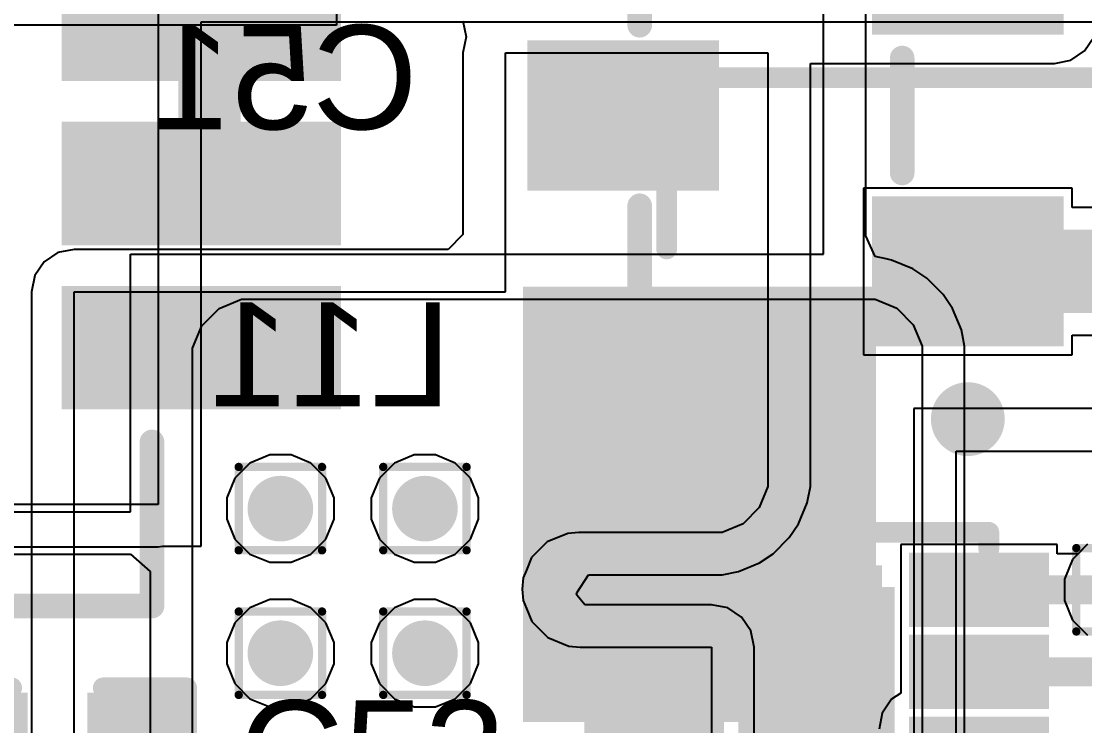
# Model space of a CAD drawing. Header units: inches. Extents: x -12 to 5355, y -7 to 5366.
# Drawn here: x 3.91 to 10.39, y 11.86 to 16.15 of the extents above; entities that cross this region are included whole.
import ezdxf

# ---------------------------------------------------------------- set-up
doc = ezdxf.new("R2010")
doc.units = ezdxf.units.IN
for name, color, linetype in [('BOTTOM LAYER', 5, 'Continuous'), ('Bottom Overlay', 54, 'Continuous'), ('Bottom Paste', 16, 'Continuous'), ('Bottom Solder', 6, 'Continuous'), ('Drill Drawing', 1, 'Continuous'), ('GROUND1', 16, 'Continuous'), ('GROUND2', 156, 'Continuous'), ('POWER', 76, 'Continuous'), ('SIGNAL', 90, 'Continuous'), ('TOP LAYER', 1, 'Continuous'), ('Top Overlay', 2, 'Continuous'), ('Top Paste', 8, 'Continuous'), ('Top Solder', 216, 'Continuous'), ('Via Holes', 16, 'Continuous')]:
    doc.layers.add(name, color=color, linetype=linetype)
doc.styles.add('Arial', font='', dxfattribs={"height": 0.2})
doc.styles.get('Arial').set_extended_font_data('Arial')

# ---------------------------------------------------------------- blocks, each defined once
blk = doc.blocks.new('8_TDFN_EP__2_2__14')
at = {"layer": 'TOP LAYER'}
for points in [[(-1.34, 0.6), (-1.34, 0.9), (-0.64, 0.9), (-0.64, 0.6)], [(0.64, 0.6), (0.64, 0.9), (1.34, 0.9), (1.34, 0.6)], [(-0.4, -0.69), (-0.4, 0.69), (0.4, 0.69), (0.4, -0.69)], [(-1.34, 0.1), (-1.34, 0.4), (-0.64, 0.4), (-0.64, 0.1)], [(0.64, 0.1), (0.64, 0.4), (1.34, 0.4), (1.34, 0.1)], [(-1.34, -0.4), (-1.34, -0.1), (-0.64, -0.1), (-0.64, -0.4)], [(0.64, -0.4), (0.64, -0.1), (1.34, -0.1), (1.34, -0.4)], [(-1.34, -0.9), (-1.34, -0.6), (-0.64, -0.6), (-0.64, -0.9)], [(0.64, -0.9), (0.64, -0.6), (1.34, -0.6), (1.34, -0.9)]]:
    blk.add_hatch(color=1, dxfattribs=at).paths.add_polyline_path(points)
at = {"layer": 'Top Paste'}
for points in [[(-1.34, 0.6), (-1.34, 0.9), (-0.64, 0.9), (-0.64, 0.6)], [(0.64, 0.6), (0.64, 0.9), (1.34, 0.9), (1.34, 0.6)], [(-0.4, -0.69), (-0.4, 0.69), (0.4, 0.69), (0.4, -0.69)], [(-1.34, 0.1), (-1.34, 0.4), (-0.64, 0.4), (-0.64, 0.1)], [(0.64, 0.1), (0.64, 0.4), (1.34, 0.4), (1.34, 0.1)], [(-1.34, -0.4), (-1.34, -0.1), (-0.64, -0.1), (-0.64, -0.4)], [(0.64, -0.4), (0.64, -0.1), (1.34, -0.1), (1.34, -0.4)], [(-1.34, -0.9), (-1.34, -0.6), (-0.64, -0.6), (-0.64, -0.9)], [(0.64, -0.9), (0.64, -0.6), (1.34, -0.6), (1.34, -0.9)]]:
    blk.add_hatch(color=8, dxfattribs=at).paths.add_polyline_path(points)
at = {"layer": 'Top Solder'}
for points in [[(-1.4162, 0.5238), (-1.4162, 0.9762), (-0.5638, 0.9762), (-0.5638, 0.5238)], [(0.5638, 0.5238), (0.5638, 0.9762), (1.4162, 0.9762), (1.4162, 0.5238)], [(-0.4762, -0.7662), (-0.4762, 0.7662), (0.4762, 0.7662), (0.4762, -0.7662)], [(-1.4162, 0.0238), (-1.4162, 0.4762), (-0.5638, 0.4762), (-0.5638, 0.0238)], [(0.5638, 0.0238), (0.5638, 0.4762), (1.4162, 0.4762), (1.4162, 0.0238)], [(-1.4162, -0.4762), (-1.4162, -0.0238), (-0.5638, -0.0238), (-0.5638, -0.4762)], [(0.5638, -0.4762), (0.5638, -0.0238), (1.4162, -0.0238), (1.4162, -0.4762)], [(-1.4162, -0.9762), (-1.4162, -0.5238), (-0.5638, -0.5238), (-0.5638, -0.9762)], [(0.5638, -0.9762), (0.5638, -0.5238), (1.4162, -0.5238), (1.4162, -0.9762)]]:
    blk.add_hatch(color=216, dxfattribs=at).paths.add_polyline_path(points)
at = {"layer": 'Top Overlay'}
for points in [[(-1.05, 1.1, 0.127, 0.127, 0), (1.05, 1.1, 0.127, 0.127, 0)], [(-1.05, 1.1, 0.127, 0.127, 0), (-1.05, 1, 0.127, 0.127, 0)], [(1.05, 1, 0.127, 0.127, 0), (1.05, 1.1, 0.127, 0.127, 0)], [(-1.627, 0.623, 0.127, 0.127, 0), (-1.627, 0.877, 0.127, 0.127, 0)], [(-1.627, 0.877, 0.127, 0.127, 0), (-1.5, 0.75, 0.127, 0.127, 0)], [(-1.627, 0.623, 0.127, 0.127, 0), (-1.5, 0.75, 0.127, 0.127, 0)], [(-1.05, -1.1, 0.127, 0.127, 0), (-1.05, -1, 0.127, 0.127, 0)], [(1.05, -1.1, 0.127, 0.127, 0), (1.05, -1, 0.127, 0.127, 0)], [(-1.05, -1.1, 0.127, 0.127, 0), (1.05, -1.1, 0.127, 0.127, 0)]]:
    blk.add_lwpolyline(points, format="xyseb", dxfattribs=at)
for points in [[(-1.0818, 1.1, 0.0635, 0.0635, 1), (-1.0183, 1.1, 0.0635, 0.0635, 1)], [(-1.0818, 1.1, 0.0635, 0.0635, 1), (-1.0183, 1.1, 0.0635, 0.0635, 1)], [(1.0183, 1.1, 0.0635, 0.0635, 1), (1.0818, 1.1, 0.0635, 0.0635, 1)], [(1.0183, 1.1, 0.0635, 0.0635, 1), (1.0818, 1.1, 0.0635, 0.0635, 1)], [(-1.0817, 1, 0.0635, 0.0635, 1), (-1.0182, 1, 0.0635, 0.0635, 1)], [(1.0183, 1, 0.0635, 0.0635, 1), (1.0818, 1, 0.0635, 0.0635, 1)], [(-1.6587, 0.877, 0.0635, 0.0635, 1), (-1.5952, 0.877, 0.0635, 0.0635, 1)], [(-1.6587, 0.877, 0.0635, 0.0635, 1), (-1.5952, 0.877, 0.0635, 0.0635, 1)], [(-1.5317, 0.75, 0.0635, 0.0635, 1), (-1.4682, 0.75, 0.0635, 0.0635, 1)], [(-1.5317, 0.75, 0.0635, 0.0635, 1), (-1.4682, 0.75, 0.0635, 0.0635, 1)], [(-1.6587, 0.623, 0.0635, 0.0635, 1), (-1.5952, 0.623, 0.0635, 0.0635, 1)], [(-1.6587, 0.623, 0.0635, 0.0635, 1), (-1.5952, 0.623, 0.0635, 0.0635, 1)], [(-1.0818, -1, 0.0635, 0.0635, 1), (-1.0183, -1, 0.0635, 0.0635, 1)], [(1.0183, -1, 0.0635, 0.0635, 1), (1.0818, -1, 0.0635, 0.0635, 1)], [(-1.0818, -1.1, 0.0635, 0.0635, 1), (-1.0183, -1.1, 0.0635, 0.0635, 1)], [(-1.0818, -1.1, 0.0635, 0.0635, 1), (-1.0183, -1.1, 0.0635, 0.0635, 1)], [(1.0183, -1.1, 0.0635, 0.0635, 1), (1.0818, -1.1, 0.0635, 0.0635, 1)], [(1.0183, -1.1, 0.0635, 0.0635, 1), (1.0818, -1.1, 0.0635, 0.0635, 1)]]:
    blk.add_lwpolyline(points, format="xyseb", close=True, dxfattribs=at)
blk = doc.blocks.new('YSPI0520_2R2M__B_31')
at = {"layer": 'BOTTOM LAYER'}
blk.add_hatch(color=5, dxfattribs=at).paths.add_polyline_path([(1.5, 1.25), (3.5, 1.25), (3.5, -1.25), (1.5, -1.25)])
at = {"layer": 'Bottom Paste'}
blk.add_hatch(color=16, dxfattribs=at).paths.add_polyline_path([(1.5, 1.25), (3.5, 1.25), (3.5, -1.25), (1.5, -1.25)])
at = {"layer": 'Bottom Solder'}
blk.add_hatch(color=6, dxfattribs=at).paths.add_polyline_path([(1.4238, 1.3262), (3.5762, 1.3262), (3.5762, -1.3262), (1.4238, -1.3262)])
at = {"layer": 'Bottom Overlay'}
for points in [[(2.7, -1.557, 0.127, 0.127, 0), (2.7, -2.6, 0.127, 0.127, 0)], [(2.7, -2.6, 0.127, 0.127, 0), (-2.7, -2.6, 0.127, 0.127, 0)]]:
    blk.add_lwpolyline(points, format="xyseb", dxfattribs=at)
for points in [[(2.6682, -1.557, 0.0635, 0.0635, 1), (2.7317, -1.557, 0.0635, 0.0635, 1)], [(2.6682, -2.6, 0.0635, 0.0635, 1), (2.7317, -2.6, 0.0635, 0.0635, 1)], [(2.6682, -2.6, 0.0635, 0.0635, 1), (2.7317, -2.6, 0.0635, 0.0635, 1)]]:
    blk.add_lwpolyline(points, format="xyseb", close=True, dxfattribs=at)
blk = doc.blocks.new('SOT_23__53')
at = {"layer": 'TOP LAYER'}
for points in [[(0.569, 2.608), (1.331, 2.608), (1.331, 1.592), (0.569, 1.592)], [(-0.381, 0.508), (0.381, 0.508), (0.381, -0.508), (-0.381, -0.508)], [(1.519, 0.508), (2.281, 0.508), (2.281, -0.508), (1.519, -0.508)]]:
    blk.add_hatch(color=1, dxfattribs=at).paths.add_polyline_path(points)
at = {"layer": 'Top Paste'}
for points in [[(0.569, 2.608), (1.331, 2.608), (1.331, 1.592), (0.569, 1.592)], [(-0.381, 0.508), (0.381, 0.508), (0.381, -0.508), (-0.381, -0.508)], [(1.519, 0.508), (2.281, 0.508), (2.281, -0.508), (1.519, -0.508)]]:
    blk.add_hatch(color=8, dxfattribs=at).paths.add_polyline_path(points)
at = {"layer": 'Top Solder'}
for points in [[(0.4928, 2.6842), (1.4072, 2.6842), (1.4072, 1.5158), (0.4928, 1.5158)], [(-0.4572, 0.5842), (0.4572, 0.5842), (0.4572, -0.5842), (-0.4572, -0.5842)], [(1.4428, 0.5842), (2.3572, 0.5842), (2.3572, -0.5842), (1.4428, -0.5842)]]:
    blk.add_hatch(color=216, dxfattribs=at).paths.add_polyline_path(points)
at = {"layer": 'Top Overlay'}
for points in [[(-0.5, 2, 0.15, 0.15, 0), (-0.5, 0.7, 0.15, 0.15, 0)], [(-0.5, 2, 0.15, 0.15, 0), (0.4, 2, 0.15, 0.15, 0)], [(1.5, 2, 0.15, 0.15, 0), (2.4, 2, 0.15, 0.15, 0)], [(2.4, 2, 0.15, 0.15, 0), (2.4, 0.7, 0.15, 0.15, 0)], [(0.6, 0.4, 0.15, 0.15, 0), (1.3, 0.4, 0.15, 0.15, 0)]]:
    blk.add_lwpolyline(points, format="xyseb", dxfattribs=at)
for points in [[(-0.5375, 2, 0.075, 0.075, 1), (-0.4625, 2, 0.075, 0.075, 1)], [(-0.5375, 2, 0.075, 0.075, 1), (-0.4625, 2, 0.075, 0.075, 1)], [(0.3625, 2, 0.075, 0.075, 1), (0.4375, 2, 0.075, 0.075, 1)], [(1.4625, 2, 0.075, 0.075, 1), (1.5375, 2, 0.075, 0.075, 1)], [(2.3625, 2, 0.075, 0.075, 1), (2.4375, 2, 0.075, 0.075, 1)], [(2.3625, 2, 0.075, 0.075, 1), (2.4375, 2, 0.075, 0.075, 1)], [(-0.5375, 0.7, 0.075, 0.075, 1), (-0.4625, 0.7, 0.075, 0.075, 1)], [(2.3625, 0.7, 0.075, 0.075, 1), (2.4375, 0.7, 0.075, 0.075, 1)], [(0.5625, 0.4, 0.075, 0.075, 1), (0.6375, 0.4, 0.075, 0.075, 1)], [(1.2625, 0.4, 0.075, 0.075, 1), (1.3375, 0.4, 0.075, 0.075, 1)], [(-0.8, 0, 0.25, 0.25, 1), (-1, 0, 0.25, 0.25, 1)], [(-1.0625, 0, 0.125, 0.125, 1), (-0.9375, 0, 0.125, 0.125, 1)], [(-0.8625, 0, 0.125, 0.125, 1), (-0.7375, 0, 0.125, 0.125, 1)]]:
    blk.add_lwpolyline(points, format="xyseb", close=True, dxfattribs=at)
blk = doc.blocks.new('CONN_SMD_3P_1___SM03B_SRSS_TB_76')
at = {"layer": 'TOP LAYER'}
for points in [[(-1.3, 0.775), (-0.7, 0.775), (-0.7, -0.775), (-1.3, -0.775)], [(-0.3, 0.775), (0.3, 0.775), (0.3, -0.775), (-0.3, -0.775)], [(0.7, 0.775), (1.3, 0.775), (1.3, -0.775), (0.7, -0.775)], [(-3.2, -2.975), (-2, -2.975), (-2, -4.775), (-3.2, -4.775)], [(2, -2.975), (3.2, -2.975), (3.2, -4.775), (2, -4.775)]]:
    blk.add_hatch(color=1, dxfattribs=at).paths.add_polyline_path(points)
at = {"layer": 'Top Paste'}
for points in [[(-1.3, 0.775), (-0.7, 0.775), (-0.7, -0.775), (-1.3, -0.775)], [(-0.3, 0.775), (0.3, 0.775), (0.3, -0.775), (-0.3, -0.775)], [(0.7, 0.775), (1.3, 0.775), (1.3, -0.775), (0.7, -0.775)], [(-3.2, -2.975), (-2, -2.975), (-2, -4.775), (-3.2, -4.775)], [(2, -2.975), (3.2, -2.975), (3.2, -4.775), (2, -4.775)]]:
    blk.add_hatch(color=8, dxfattribs=at).paths.add_polyline_path(points)
at = {"layer": 'Top Solder'}
for points in [[(-1.3762, 0.8512), (-0.6238, 0.8512), (-0.6238, -0.8512), (-1.3762, -0.8512)], [(-0.3762, 0.8512), (0.3762, 0.8512), (0.3762, -0.8512), (-0.3762, -0.8512)], [(0.6238, 0.8512), (1.3762, 0.8512), (1.3762, -0.8512), (0.6238, -0.8512)], [(-3.2762, -2.8988), (-1.9238, -2.8988), (-1.9238, -4.8512), (-3.2762, -4.8512)], [(1.9238, -2.8988), (3.2762, -2.8988), (3.2762, -4.8512), (1.9238, -4.8512)]]:
    blk.add_hatch(color=216, dxfattribs=at).paths.add_polyline_path(points)
at = {"layer": 'Top Overlay'}
for points in [[(-2.5749, -2.6924, 0.15, 0.15, 0), (-2.5749, -0.3, 0.15, 0.15, 0)], [(-1.651, -0.3, 0.15, 0.15, 0), (-2.5749, -0.3, 0.15, 0.15, 0)], [(2.5751, -0.3, 0.15, 0.15, 0), (1.5748, -0.3, 0.15, 0.15, 0)], [(2.5751, -2.6924, 0.15, 0.15, 0), (2.5751, -0.3, 0.15, 0.15, 0)], [(1.778, -4.699, 0.15, 0.15, 0), (-1.7272, -4.699, 0.15, 0.15, 0)]]:
    blk.add_lwpolyline(points, format="xyseb", dxfattribs=at)
for points in [[(-2.6124, -0.3, 0.075, 0.075, 1), (-2.5374, -0.3, 0.075, 0.075, 1)], [(-2.6124, -0.3, 0.075, 0.075, 1), (-2.5374, -0.3, 0.075, 0.075, 1)], [(-1.6885, -0.3, 0.075, 0.075, 1), (-1.6135, -0.3, 0.075, 0.075, 1)], [(1.5373, -0.3, 0.075, 0.075, 1), (1.6123, -0.3, 0.075, 0.075, 1)], [(2.5376, -0.3, 0.075, 0.075, 1), (2.6126, -0.3, 0.075, 0.075, 1)], [(2.5376, -0.3, 0.075, 0.075, 1), (2.6126, -0.3, 0.075, 0.075, 1)], [(-2.6124, -2.6924, 0.075, 0.075, 1), (-2.5374, -2.6924, 0.075, 0.075, 1)], [(2.5376, -2.6924, 0.075, 0.075, 1), (2.6126, -2.6924, 0.075, 0.075, 1)], [(-1.7647, -4.699, 0.075, 0.075, 1), (-1.6897, -4.699, 0.075, 0.075, 1)], [(1.7405, -4.699, 0.075, 0.075, 1), (1.8155, -4.699, 0.075, 0.075, 1)]]:
    blk.add_lwpolyline(points, format="xyseb", close=True, dxfattribs=at)
blk = doc.blocks.new('C___0402_77')
at = {"layer": 'TOP LAYER'}
for points in [[(-0.6985, -0.3175), (-0.6985, 0.3175), (-0.2413, 0.3175), (-0.2413, -0.3175)], [(0.2413, -0.3175), (0.2413, 0.3175), (0.6985, 0.3175), (0.6985, -0.3175)]]:
    blk.add_hatch(color=1, dxfattribs=at).paths.add_polyline_path(points)
at = {"layer": 'Top Paste'}
for points in [[(-0.6985, -0.3175), (-0.6985, 0.3175), (-0.2413, 0.3175), (-0.2413, -0.3175)], [(0.2413, -0.3175), (0.2413, 0.3175), (0.6985, 0.3175), (0.6985, -0.3175)]]:
    blk.add_hatch(color=8, dxfattribs=at).paths.add_polyline_path(points)
at = {"layer": 'Top Solder'}
for points in [[(-0.7585, -0.3775), (-0.7585, 0.3775), (-0.1813, 0.3775), (-0.1813, -0.3775)], [(0.1813, -0.3775), (0.1813, 0.3775), (0.7585, 0.3775), (0.7585, -0.3775)]]:
    blk.add_hatch(color=216, dxfattribs=at).paths.add_polyline_path(points)
at = {"layer": 'Top Overlay'}
for points in [[(-0.7874, -0.4064, 0.127, 0.127, 0), (-0.7874, 0.4064, 0.127, 0.127, 0)], [(-0.7874, 0.4064, 0.127, 0.127, 0), (-0.2794, 0.4064, 0.127, 0.127, 0)], [(0.2794, 0.4064, 0.127, 0.127, 0), (0.7874, 0.4064, 0.127, 0.127, 0)], [(0.7874, -0.4064, 0.127, 0.127, 0), (0.7874, 0.4064, 0.127, 0.127, 0)], [(-0.7874, -0.4064, 0.127, 0.127, 0), (-0.2794, -0.4064, 0.127, 0.127, 0)], [(0.2794, -0.4064, 0.127, 0.127, 0), (0.7874, -0.4064, 0.127, 0.127, 0)]]:
    blk.add_lwpolyline(points, format="xyseb", dxfattribs=at)
for points in [[(-0.8191, 0.4064, 0.0635, 0.0635, 1), (-0.7556, 0.4064, 0.0635, 0.0635, 1)], [(-0.8191, 0.4064, 0.0635, 0.0635, 1), (-0.7556, 0.4064, 0.0635, 0.0635, 1)], [(-0.3112, 0.4064, 0.0635, 0.0635, 1), (-0.2477, 0.4064, 0.0635, 0.0635, 1)], [(0.2477, 0.4064, 0.0635, 0.0635, 1), (0.3111, 0.4064, 0.0635, 0.0635, 1)], [(0.7556, 0.4064, 0.0635, 0.0635, 1), (0.8191, 0.4064, 0.0635, 0.0635, 1)], [(0.7556, 0.4064, 0.0635, 0.0635, 1), (0.8191, 0.4064, 0.0635, 0.0635, 1)], [(-0.8191, -0.4064, 0.0635, 0.0635, 1), (-0.7556, -0.4064, 0.0635, 0.0635, 1)], [(-0.8191, -0.4064, 0.0635, 0.0635, 1), (-0.7556, -0.4064, 0.0635, 0.0635, 1)], [(-0.3112, -0.4064, 0.0635, 0.0635, 1), (-0.2477, -0.4064, 0.0635, 0.0635, 1)], [(0.2477, -0.4064, 0.0635, 0.0635, 1), (0.3111, -0.4064, 0.0635, 0.0635, 1)], [(0.7556, -0.4064, 0.0635, 0.0635, 1), (0.8191, -0.4064, 0.0635, 0.0635, 1)], [(0.7556, -0.4064, 0.0635, 0.0635, 1), (0.8191, -0.4064, 0.0635, 0.0635, 1)]]:
    blk.add_lwpolyline(points, format="xyseb", close=True, dxfattribs=at)

msp = doc.modelspace()

# ---------------------------------------------------------------- hatches: boundary and pattern name
at = {"layer": 'BOTTOM LAYER'}
h = msp.add_hatch(color=5, dxfattribs=at)
edge = h.paths.add_edge_path()
edge.add_arc((5.4864, 13.1826), 0.2, 0, 360)
h = msp.add_hatch(color=5, dxfattribs=at)
edge = h.paths.add_edge_path()
edge.add_arc((6.3674, 13.1826), 0.2, 0, 360)
h = msp.add_hatch(color=5, dxfattribs=at)
edge = h.paths.add_edge_path()
edge.add_arc((5.4864, 12.3016), 0.2, 0, 360)
h = msp.add_hatch(color=5, dxfattribs=at)
edge = h.paths.add_edge_path()
edge.add_arc((6.3674, 12.3016), 0.2, 0, 360)
at = {"layer": 'GROUND1'}
h = msp.add_hatch(color=16, dxfattribs=at)
edge = h.paths.add_edge_path()
edge.add_arc((5.4864, 13.1826), 0.2, 0, 360)
h = msp.add_hatch(color=16, dxfattribs=at)
edge = h.paths.add_edge_path()
edge.add_arc((6.3674, 13.1826), 0.2, 0, 360)
h = msp.add_hatch(color=16, dxfattribs=at)
edge = h.paths.add_edge_path()
edge.add_arc((5.4864, 12.3016), 0.2, 0, 360)
h = msp.add_hatch(color=16, dxfattribs=at)
edge = h.paths.add_edge_path()
edge.add_arc((6.3674, 12.3016), 0.2, 0, 360)
at = {"layer": 'GROUND2'}
h = msp.add_hatch(color=156, dxfattribs=at)
edge = h.paths.add_edge_path()
edge.add_arc((5.4864, 13.1826), 0.2, 0, 360)
h = msp.add_hatch(color=156, dxfattribs=at)
edge = h.paths.add_edge_path()
edge.add_arc((6.3674, 13.1826), 0.2, 0, 360)
h = msp.add_hatch(color=156, dxfattribs=at)
edge = h.paths.add_edge_path()
edge.add_arc((5.4864, 12.3016), 0.2, 0, 360)
h = msp.add_hatch(color=156, dxfattribs=at)
edge = h.paths.add_edge_path()
edge.add_arc((6.3674, 12.3016), 0.2, 0, 360)
at = {"layer": 'POWER'}
h = msp.add_hatch(color=76, dxfattribs=at)
edge = h.paths.add_edge_path()
edge.add_arc((5.4864, 13.1826), 0.2, 0, 360)
h = msp.add_hatch(color=76, dxfattribs=at)
edge = h.paths.add_edge_path()
edge.add_arc((6.3674, 13.1826), 0.2, 0, 360)
h = msp.add_hatch(color=76, dxfattribs=at)
edge = h.paths.add_edge_path()
edge.add_arc((5.4864, 12.3016), 0.2, 0, 360)
h = msp.add_hatch(color=76, dxfattribs=at)
edge = h.paths.add_edge_path()
edge.add_arc((6.3674, 12.3016), 0.2, 0, 360)
at = {"layer": 'SIGNAL'}
h = msp.add_hatch(color=90, dxfattribs=at)
edge = h.paths.add_edge_path()
edge.add_arc((5.4864, 13.1826), 0.2, 0, 360)
h = msp.add_hatch(color=90, dxfattribs=at)
edge = h.paths.add_edge_path()
edge.add_arc((6.3674, 13.1826), 0.2, 0, 360)
h = msp.add_hatch(color=90, dxfattribs=at)
edge = h.paths.add_edge_path()
edge.add_arc((5.4864, 12.3016), 0.2, 0, 360)
h = msp.add_hatch(color=90, dxfattribs=at)
edge = h.paths.add_edge_path()
edge.add_arc((6.3674, 12.3016), 0.2, 0, 360)
at = {"layer": 'TOP LAYER'}
h = msp.add_hatch(color=1, dxfattribs=at)
edge = h.paths.add_edge_path()
edge.add_arc((5.4864, 13.1826), 0.2, 0, 360)
h = msp.add_hatch(color=1, dxfattribs=at)
edge = h.paths.add_edge_path()
edge.add_arc((6.3674, 13.1826), 0.2, 0, 360)
msp.add_hatch(color=1, dxfattribs=at).paths.add_polyline_path([(7.4143, 12.538), (9.1543, 12.538), (9.1543, 12.838), (7.4143, 12.838)])
h = msp.add_hatch(color=1, dxfattribs=at)
edge = h.paths.add_edge_path()
edge.add_arc((5.4864, 12.3016), 0.2, 0, 360)
h = msp.add_hatch(color=1, dxfattribs=at)
edge = h.paths.add_edge_path()
edge.add_arc((6.3674, 12.3016), 0.2, 0, 360)
at = {"layer": 'Via Holes'}
h = msp.add_hatch(color=7, dxfattribs=at)
edge = h.paths.add_edge_path()
edge.add_arc((5.4864, 13.1826), 0.1, 0, 360)
h = msp.add_hatch(color=7, dxfattribs=at)
edge = h.paths.add_edge_path()
edge.add_arc((6.3674, 13.1826), 0.1, 0, 360)
h = msp.add_hatch(color=7, dxfattribs=at)
edge = h.paths.add_edge_path()
edge.add_arc((5.4864, 12.3016), 0.1, 0, 360)
h = msp.add_hatch(color=7, dxfattribs=at)
edge = h.paths.add_edge_path()
edge.add_arc((6.3674, 12.3016), 0.1, 0, 360)

# ---------------------------------------------------------------- linework, layer by layer
at = {"layer": 'BOTTOM LAYER'}
for p, q in [((5.8293, 17.2974), (5.8293, 16.129)), ((8.796, 14.732), (8.796, 17.2974)), ((9.055, 14.844), (9.055, 17.2974)), ((5.8293, 16.129), (0.889, 16.129)), ((9.111, 14.7192), (9.055, 14.844)), ((4.572, 13.1638), (4.572, 14.732)), ((4.572, 14.732), (8.796, 14.732)), ((9.1788, 14.7037), (9.111, 14.7192)), ((9.2111, 14.6973), (9.1788, 14.7037)), ((9.3423, 14.6429), (9.2111, 14.6973)), ((9.2111, 14.6973), (9.2111, 14.6973)), ((9.2111, 14.6973), (9.2111, 14.6973)), ((9.4263, 14.5868), (9.3423, 14.6429)), ((9.5268, 14.4863), (9.4263, 14.5868)), ((5.1127, 14.4013), (5.2497, 14.458)), ((5.2497, 14.458), (5.3238, 14.458)), ((5.3238, 14.458), (9.041, 14.458)), ((9.041, 14.458), (9.041, 14.458)), ((9.041, 14.458), (9.112, 14.458)), ((9.112, 14.458), (9.2432, 14.4036)), ((9.5829, 14.4023), (9.5268, 14.4863)), ((5.0079, 14.2964), (5.1127, 14.4013)), ((9.2432, 14.4036), (9.3436, 14.3032)), ((9.6373, 14.2711), (9.5829, 14.4023)), ((9.5829, 14.4023), (9.5829, 14.4023)), ((4.9511, 14.1594), (5.0079, 14.2964)), ((9.3436, 14.3032), (9.398, 14.172)), ((9.6481, 14.2168), (9.6373, 14.2711)), ((9.6373, 14.2711), (9.6373, 14.2711)), ((9.657, 14.172), (9.6481, 14.2168)), ((4.9511, 14.0853), (4.9511, 14.1594)), ((9.398, 14.172), (9.398, 14.101)), ((9.657, 14.101), (9.657, 14.172)), ((4.9511, 10.1121), (4.9511, 14.0853)), ((9.398, 14.101), (9.398, 10.1029)), ((9.657, 10.1029), (9.657, 14.101)), ((0.889, 13.1638), (4.572, 13.1638)), ((10.4066, 12.9652), (10.3146, 12.8732)), ((0.889, 12.9048), (4.572, 12.9048)), ((4.572, 12.9048), (4.6922, 12.7992)), ((10.3146, 12.8732), (10.2648, 12.7531)), ((4.6922, 12.7992), (4.6922, 10.1121)), ((10.2648, 12.7531), (10.2648, 12.623)), ((10.2648, 12.623), (10.3146, 12.5028)), ((10.3146, 12.5028), (10.3976, 12.4198))]:
    msp.add_line(p, q, dxfattribs=at)
at = {"layer": 'Drill Drawing'}
for points in [[(5.2324, 13.4366, 0.0508, 0.0508, 0), (5.7404, 13.4366, 0.0508, 0.0508, 0)], [(5.2324, 12.9286, 0.0508, 0.0508, 0), (5.2324, 13.4366, 0.0508, 0.0508, 0)], [(5.7404, 12.9286, 0.0508, 0.0508, 0), (5.7404, 13.4366, 0.0508, 0.0508, 0)], [(6.1134, 13.4366, 0.0508, 0.0508, 0), (6.6214, 13.4366, 0.0508, 0.0508, 0)], [(6.1134, 12.9286, 0.0508, 0.0508, 0), (6.1134, 13.4366, 0.0508, 0.0508, 0)], [(6.6214, 12.9286, 0.0508, 0.0508, 0), (6.6214, 13.4366, 0.0508, 0.0508, 0)], [(10.3378, 12.942, 0.0508, 0.0508, 0), (10.8458, 12.942, 0.0508, 0.0508, 0)], [(10.3378, 12.434, 0.0508, 0.0508, 0), (10.3378, 12.942, 0.0508, 0.0508, 0)], [(5.2324, 12.9286, 0.0508, 0.0508, 0), (5.7404, 12.9286, 0.0508, 0.0508, 0)], [(6.1134, 12.9286, 0.0508, 0.0508, 0), (6.6214, 12.9286, 0.0508, 0.0508, 0)], [(5.2324, 12.5556, 0.0508, 0.0508, 0), (5.7404, 12.5556, 0.0508, 0.0508, 0)], [(5.2324, 12.0476, 0.0508, 0.0508, 0), (5.2324, 12.5556, 0.0508, 0.0508, 0)], [(5.7404, 12.0476, 0.0508, 0.0508, 0), (5.7404, 12.5556, 0.0508, 0.0508, 0)], [(6.1134, 12.5556, 0.0508, 0.0508, 0), (6.6214, 12.5556, 0.0508, 0.0508, 0)], [(6.1134, 12.0476, 0.0508, 0.0508, 0), (6.1134, 12.5556, 0.0508, 0.0508, 0)], [(6.6214, 12.0476, 0.0508, 0.0508, 0), (6.6214, 12.5556, 0.0508, 0.0508, 0)], [(10.3378, 12.434, 0.0508, 0.0508, 0), (10.8458, 12.434, 0.0508, 0.0508, 0)], [(5.2324, 12.0476, 0.0508, 0.0508, 0), (5.7404, 12.0476, 0.0508, 0.0508, 0)], [(6.1134, 12.0476, 0.0508, 0.0508, 0), (6.6214, 12.0476, 0.0508, 0.0508, 0)]]:
    msp.add_lwpolyline(points, format="xyseb", dxfattribs=at)
for points in [[(5.2197, 13.4366, 0.0254, 0.0254, 1), (5.2451, 13.4366, 0.0254, 0.0254, 1)], [(5.2197, 13.4366, 0.0254, 0.0254, 1), (5.2451, 13.4366, 0.0254, 0.0254, 1)], [(5.7277, 13.4366, 0.0254, 0.0254, 1), (5.7531, 13.4366, 0.0254, 0.0254, 1)], [(5.7277, 13.4366, 0.0254, 0.0254, 1), (5.7531, 13.4366, 0.0254, 0.0254, 1)], [(6.1007, 13.4366, 0.0254, 0.0254, 1), (6.1261, 13.4366, 0.0254, 0.0254, 1)], [(6.1007, 13.4366, 0.0254, 0.0254, 1), (6.1261, 13.4366, 0.0254, 0.0254, 1)], [(6.6087, 13.4366, 0.0254, 0.0254, 1), (6.6341, 13.4366, 0.0254, 0.0254, 1)], [(6.6087, 13.4366, 0.0254, 0.0254, 1), (6.6341, 13.4366, 0.0254, 0.0254, 1)], [(10.3251, 12.942, 0.0254, 0.0254, 1), (10.3505, 12.942, 0.0254, 0.0254, 1)], [(10.3251, 12.942, 0.0254, 0.0254, 1), (10.3505, 12.942, 0.0254, 0.0254, 1)], [(5.2197, 12.9286, 0.0254, 0.0254, 1), (5.2451, 12.9286, 0.0254, 0.0254, 1)], [(5.2197, 12.9286, 0.0254, 0.0254, 1), (5.2451, 12.9286, 0.0254, 0.0254, 1)], [(5.7277, 12.9286, 0.0254, 0.0254, 1), (5.7531, 12.9286, 0.0254, 0.0254, 1)], [(5.7277, 12.9286, 0.0254, 0.0254, 1), (5.7531, 12.9286, 0.0254, 0.0254, 1)], [(6.1007, 12.9286, 0.0254, 0.0254, 1), (6.1261, 12.9286, 0.0254, 0.0254, 1)], [(6.1007, 12.9286, 0.0254, 0.0254, 1), (6.1261, 12.9286, 0.0254, 0.0254, 1)], [(6.6087, 12.9286, 0.0254, 0.0254, 1), (6.6341, 12.9286, 0.0254, 0.0254, 1)], [(6.6087, 12.9286, 0.0254, 0.0254, 1), (6.6341, 12.9286, 0.0254, 0.0254, 1)], [(5.2197, 12.5556, 0.0254, 0.0254, 1), (5.2451, 12.5556, 0.0254, 0.0254, 1)], [(5.2197, 12.5556, 0.0254, 0.0254, 1), (5.2451, 12.5556, 0.0254, 0.0254, 1)], [(5.7277, 12.5556, 0.0254, 0.0254, 1), (5.7531, 12.5556, 0.0254, 0.0254, 1)], [(5.7277, 12.5556, 0.0254, 0.0254, 1), (5.7531, 12.5556, 0.0254, 0.0254, 1)], [(6.1007, 12.5556, 0.0254, 0.0254, 1), (6.1261, 12.5556, 0.0254, 0.0254, 1)], [(6.1007, 12.5556, 0.0254, 0.0254, 1), (6.1261, 12.5556, 0.0254, 0.0254, 1)], [(6.6087, 12.5556, 0.0254, 0.0254, 1), (6.6341, 12.5556, 0.0254, 0.0254, 1)], [(6.6087, 12.5556, 0.0254, 0.0254, 1), (6.6341, 12.5556, 0.0254, 0.0254, 1)], [(10.3251, 12.434, 0.0254, 0.0254, 1), (10.3505, 12.434, 0.0254, 0.0254, 1)], [(10.3251, 12.434, 0.0254, 0.0254, 1), (10.3505, 12.434, 0.0254, 0.0254, 1)], [(5.2197, 12.0476, 0.0254, 0.0254, 1), (5.2451, 12.0476, 0.0254, 0.0254, 1)], [(5.2197, 12.0476, 0.0254, 0.0254, 1), (5.2451, 12.0476, 0.0254, 0.0254, 1)], [(5.7277, 12.0476, 0.0254, 0.0254, 1), (5.7531, 12.0476, 0.0254, 0.0254, 1)], [(5.7277, 12.0476, 0.0254, 0.0254, 1), (5.7531, 12.0476, 0.0254, 0.0254, 1)], [(6.1007, 12.0476, 0.0254, 0.0254, 1), (6.1261, 12.0476, 0.0254, 0.0254, 1)], [(6.1007, 12.0476, 0.0254, 0.0254, 1), (6.1261, 12.0476, 0.0254, 0.0254, 1)], [(6.6087, 12.0476, 0.0254, 0.0254, 1), (6.6341, 12.0476, 0.0254, 0.0254, 1)], [(6.6087, 12.0476, 0.0254, 0.0254, 1), (6.6341, 12.0476, 0.0254, 0.0254, 1)]]:
    msp.add_lwpolyline(points, format="xyseb", close=True, dxfattribs=at)
at = {"layer": 'GROUND1'}
for p, q in [((5.4214, 13.5096), (5.3012, 13.4598)), ((5.5514, 13.5096), (5.4214, 13.5096)), ((5.6716, 13.4598), (5.5514, 13.5096)), ((6.3024, 13.5096), (6.1822, 13.4598)), ((6.4324, 13.5096), (6.3024, 13.5096)), ((6.5526, 13.4598), (6.4324, 13.5096)), ((5.3012, 13.4598), (5.2092, 13.3678)), ((5.7636, 13.3678), (5.6716, 13.4598)), ((6.1822, 13.4598), (6.0902, 13.3678)), ((6.6446, 13.3678), (6.5526, 13.4598)), ((5.2092, 13.3678), (5.1594, 13.2476)), ((5.8134, 13.2476), (5.7636, 13.3678)), ((6.0902, 13.3678), (6.0404, 13.2476)), ((6.6944, 13.2476), (6.6446, 13.3678)), ((5.1594, 13.2476), (5.1594, 13.1176)), ((5.8134, 13.1176), (5.8134, 13.2476)), ((6.0404, 13.2476), (6.0404, 13.1176)), ((6.6944, 13.1176), (6.6944, 13.2476)), ((5.1594, 13.1176), (5.2092, 12.9974)), ((5.7636, 12.9974), (5.8134, 13.1176)), ((6.0404, 13.1176), (6.0902, 12.9974)), ((6.6446, 12.9974), (6.6944, 13.1176)), ((5.2092, 12.9974), (5.3012, 12.9054)), ((5.6716, 12.9054), (5.7636, 12.9974)), ((6.0902, 12.9974), (6.1822, 12.9054)), ((6.5526, 12.9054), (6.6446, 12.9974)), ((10.4066, 12.9652), (10.3146, 12.8732)), ((5.3012, 12.9054), (5.4214, 12.8556)), ((5.5514, 12.8556), (5.6716, 12.9054)), ((6.1822, 12.9054), (6.3024, 12.8556)), ((6.4324, 12.8556), (6.5526, 12.9054)), ((5.4214, 12.8556), (5.5514, 12.8556)), ((6.3024, 12.8556), (6.4324, 12.8556)), ((10.3146, 12.8732), (10.2648, 12.7531)), ((10.2648, 12.7531), (10.2648, 12.623)), ((5.3012, 12.5788), (5.2092, 12.4868)), ((5.4214, 12.6286), (5.3012, 12.5788)), ((5.5514, 12.6286), (5.4214, 12.6286)), ((5.6716, 12.5788), (5.5514, 12.6286)), ((5.7636, 12.4868), (5.6716, 12.5788)), ((6.1822, 12.5788), (6.0902, 12.4868)), ((6.3024, 12.6286), (6.1822, 12.5788)), ((6.4324, 12.6286), (6.3024, 12.6286)), ((6.5526, 12.5788), (6.4324, 12.6286)), ((6.6446, 12.4868), (6.5526, 12.5788)), ((10.2648, 12.623), (10.3146, 12.5028)), ((5.2092, 12.4868), (5.1594, 12.3666)), ((5.8134, 12.3666), (5.7636, 12.4868)), ((6.0902, 12.4868), (6.0404, 12.3666)), ((6.6944, 12.3666), (6.6446, 12.4868)), ((10.3146, 12.5028), (10.4066, 12.4108)), ((5.1594, 12.3666), (5.1594, 12.2366)), ((5.8134, 12.2366), (5.8134, 12.3666)), ((6.0404, 12.3666), (6.0404, 12.2366)), ((6.6944, 12.2366), (6.6944, 12.3666)), ((5.1594, 12.2366), (5.2092, 12.1164)), ((5.7636, 12.1164), (5.8134, 12.2366)), ((6.0404, 12.2366), (6.0902, 12.1164)), ((6.6446, 12.1164), (6.6944, 12.2366)), ((5.2092, 12.1164), (5.3012, 12.0244)), ((5.6716, 12.0244), (5.7636, 12.1164)), ((6.0902, 12.1164), (6.1822, 12.0244)), ((6.5526, 12.0244), (6.6446, 12.1164)), ((5.3012, 12.0244), (5.4214, 11.9746)), ((5.5514, 11.9746), (5.6716, 12.0244)), ((6.1822, 12.0244), (6.3024, 11.9746)), ((6.4324, 11.9746), (6.5526, 12.0244)), ((5.4214, 11.9746), (5.5514, 11.9746)), ((6.3024, 11.9746), (6.4324, 11.9746))]:
    msp.add_line(p, q, dxfattribs=at)
at = {"layer": 'GROUND2'}
for p, q in [((5.4214, 13.5096), (5.3012, 13.4598)), ((5.5514, 13.5096), (5.4214, 13.5096)), ((5.6716, 13.4598), (5.5514, 13.5096)), ((6.3024, 13.5096), (6.1822, 13.4598)), ((6.4324, 13.5096), (6.3024, 13.5096)), ((6.5526, 13.4598), (6.4324, 13.5096)), ((5.3012, 13.4598), (5.2092, 13.3678)), ((5.7636, 13.3678), (5.6716, 13.4598)), ((6.1822, 13.4598), (6.0902, 13.3678)), ((6.6446, 13.3678), (6.5526, 13.4598)), ((5.2092, 13.3678), (5.1594, 13.2476)), ((5.8134, 13.2476), (5.7636, 13.3678)), ((6.0902, 13.3678), (6.0404, 13.2476)), ((6.6944, 13.2476), (6.6446, 13.3678)), ((5.1594, 13.2476), (5.1594, 13.1176)), ((5.8134, 13.1176), (5.8134, 13.2476)), ((6.0404, 13.2476), (6.0404, 13.1176)), ((6.6944, 13.1176), (6.6944, 13.2476)), ((5.1594, 13.1176), (5.2092, 12.9974)), ((5.7636, 12.9974), (5.8134, 13.1176)), ((6.0404, 13.1176), (6.0902, 12.9974)), ((6.6446, 12.9974), (6.6944, 13.1176)), ((5.2092, 12.9974), (5.3012, 12.9054)), ((5.6716, 12.9054), (5.7636, 12.9974)), ((6.0902, 12.9974), (6.1822, 12.9054)), ((6.5526, 12.9054), (6.6446, 12.9974)), ((10.4066, 12.9652), (10.3146, 12.8732)), ((5.3012, 12.9054), (5.4214, 12.8556)), ((5.5514, 12.8556), (5.6716, 12.9054)), ((6.1822, 12.9054), (6.3024, 12.8556)), ((6.4324, 12.8556), (6.5526, 12.9054)), ((5.4214, 12.8556), (5.5514, 12.8556)), ((6.3024, 12.8556), (6.4324, 12.8556)), ((10.3146, 12.8732), (10.2648, 12.7531)), ((10.2648, 12.7531), (10.2648, 12.623)), ((5.3012, 12.5788), (5.2092, 12.4868)), ((5.4214, 12.6286), (5.3012, 12.5788)), ((5.5514, 12.6286), (5.4214, 12.6286)), ((5.6716, 12.5788), (5.5514, 12.6286)), ((5.7636, 12.4868), (5.6716, 12.5788)), ((6.1822, 12.5788), (6.0902, 12.4868)), ((6.3024, 12.6286), (6.1822, 12.5788)), ((6.4324, 12.6286), (6.3024, 12.6286)), ((6.5526, 12.5788), (6.4324, 12.6286)), ((6.6446, 12.4868), (6.5526, 12.5788)), ((10.2648, 12.623), (10.3146, 12.5028)), ((5.2092, 12.4868), (5.1594, 12.3666)), ((5.8134, 12.3666), (5.7636, 12.4868)), ((6.0902, 12.4868), (6.0404, 12.3666)), ((6.6944, 12.3666), (6.6446, 12.4868)), ((10.3146, 12.5028), (10.4066, 12.4108)), ((5.1594, 12.3666), (5.1594, 12.2366)), ((5.8134, 12.2366), (5.8134, 12.3666)), ((6.0404, 12.3666), (6.0404, 12.2366)), ((6.6944, 12.2366), (6.6944, 12.3666)), ((5.1594, 12.2366), (5.2092, 12.1164)), ((5.7636, 12.1164), (5.8134, 12.2366)), ((6.0404, 12.2366), (6.0902, 12.1164)), ((6.6446, 12.1164), (6.6944, 12.2366)), ((5.2092, 12.1164), (5.3012, 12.0244)), ((5.6716, 12.0244), (5.7636, 12.1164)), ((6.0902, 12.1164), (6.1822, 12.0244)), ((6.5526, 12.0244), (6.6446, 12.1164)), ((5.3012, 12.0244), (5.4214, 11.9746)), ((5.5514, 11.9746), (5.6716, 12.0244)), ((6.1822, 12.0244), (6.3024, 11.9746)), ((6.4324, 11.9746), (6.5526, 12.0244)), ((5.4214, 11.9746), (5.5514, 11.9746)), ((6.3024, 11.9746), (6.4324, 11.9746))]:
    msp.add_line(p, q, dxfattribs=at)
at = {"layer": 'POWER'}
for p, q in [((4.7425, 16.4084), (4.7425, 13.208)), ((5.0038, 12.954), (5.0038, 16.1494)), ((5.0038, 16.1494), (21.4878, 16.1494)), ((14.3458, 13.7922), (9.3472, 13.7922)), ((9.3472, 13.7922), (9.3472, 9.7028)), ((9.6062, 9.8424), (9.6062, 13.5332)), ((9.6062, 13.5332), (14.2272, 13.5332)), ((4.7425, 13.208), (0.259, 13.208)), ((10.4066, 12.9652), (10.3146, 12.8732)), ((0.259, 12.949), (4.7425, 12.949)), ((4.7425, 12.949), (4.7675, 12.954)), ((4.7675, 12.954), (5.0038, 12.954)), ((10.3146, 12.8732), (10.2648, 12.7531)), ((10.2648, 12.7531), (10.2648, 12.623)), ((10.2648, 12.623), (10.3146, 12.5028)), ((10.3146, 12.5028), (10.4066, 12.4108))]:
    msp.add_line(p, q, dxfattribs=at)
at = {"layer": 'SIGNAL'}
for p, q in [((5.4214, 13.5096), (5.3012, 13.4598)), ((5.5514, 13.5096), (5.4214, 13.5096)), ((5.6716, 13.4598), (5.5514, 13.5096)), ((6.3024, 13.5096), (6.1822, 13.4598)), ((6.4324, 13.5096), (6.3024, 13.5096)), ((6.5526, 13.4598), (6.4324, 13.5096)), ((5.3012, 13.4598), (5.2092, 13.3678)), ((5.7636, 13.3678), (5.6716, 13.4598)), ((6.1822, 13.4598), (6.0902, 13.3678)), ((6.6446, 13.3678), (6.5526, 13.4598)), ((5.2092, 13.3678), (5.1594, 13.2476)), ((5.8134, 13.2476), (5.7636, 13.3678)), ((6.0902, 13.3678), (6.0404, 13.2476)), ((6.6944, 13.2476), (6.6446, 13.3678)), ((5.1594, 13.2476), (5.1594, 13.1176)), ((5.8134, 13.1176), (5.8134, 13.2476)), ((6.0404, 13.2476), (6.0404, 13.1176)), ((6.6944, 13.1176), (6.6944, 13.2476)), ((5.1594, 13.1176), (5.2092, 12.9974)), ((5.7636, 12.9974), (5.8134, 13.1176)), ((6.0404, 13.1176), (6.0902, 12.9974)), ((6.6446, 12.9974), (6.6944, 13.1176)), ((5.2092, 12.9974), (5.3012, 12.9054)), ((5.6716, 12.9054), (5.7636, 12.9974)), ((6.0902, 12.9974), (6.1822, 12.9054)), ((6.5526, 12.9054), (6.6446, 12.9974)), ((10.4066, 12.9652), (10.3146, 12.8732)), ((5.3012, 12.9054), (5.4214, 12.8556)), ((5.5514, 12.8556), (5.6716, 12.9054)), ((6.1822, 12.9054), (6.3024, 12.8556)), ((6.4324, 12.8556), (6.5526, 12.9054)), ((5.4214, 12.8556), (5.5514, 12.8556)), ((6.3024, 12.8556), (6.4324, 12.8556)), ((10.3146, 12.8732), (10.2648, 12.7531)), ((10.2648, 12.7531), (10.2648, 12.623)), ((5.3012, 12.5788), (5.2092, 12.4868)), ((5.4214, 12.6286), (5.3012, 12.5788)), ((5.5514, 12.6286), (5.4214, 12.6286)), ((5.6716, 12.5788), (5.5514, 12.6286)), ((5.7636, 12.4868), (5.6716, 12.5788)), ((6.1822, 12.5788), (6.0902, 12.4868)), ((6.3024, 12.6286), (6.1822, 12.5788)), ((6.4324, 12.6286), (6.3024, 12.6286)), ((6.5526, 12.5788), (6.4324, 12.6286)), ((6.6446, 12.4868), (6.5526, 12.5788)), ((10.2648, 12.623), (10.3146, 12.5028)), ((5.2092, 12.4868), (5.1594, 12.3666)), ((5.8134, 12.3666), (5.7636, 12.4868)), ((6.0902, 12.4868), (6.0404, 12.3666)), ((6.6944, 12.3666), (6.6446, 12.4868)), ((10.3146, 12.5028), (10.4066, 12.4108)), ((5.1594, 12.3666), (5.1594, 12.2366)), ((5.8134, 12.2366), (5.8134, 12.3666)), ((6.0404, 12.3666), (6.0404, 12.2366)), ((6.6944, 12.2366), (6.6944, 12.3666)), ((5.1594, 12.2366), (5.2092, 12.1164)), ((5.7636, 12.1164), (5.8134, 12.2366)), ((6.0404, 12.2366), (6.0902, 12.1164)), ((6.6446, 12.1164), (6.6944, 12.2366)), ((5.2092, 12.1164), (5.3012, 12.0244)), ((5.6716, 12.0244), (5.7636, 12.1164)), ((6.0902, 12.1164), (6.1822, 12.0244)), ((6.5526, 12.0244), (6.6446, 12.1164)), ((5.3012, 12.0244), (5.4214, 11.9746)), ((5.5514, 11.9746), (5.6716, 12.0244)), ((6.1822, 12.0244), (6.3024, 11.9746)), ((6.4324, 11.9746), (6.5526, 12.0244)), ((5.4214, 11.9746), (5.5514, 11.9746)), ((6.3024, 11.9746), (6.4324, 11.9746))]:
    msp.add_line(p, q, dxfattribs=at)
at = {"layer": 'TOP LAYER'}
for p, q in [((6.599, 16.1544), (6.6185, 16.0567)), ((6.6185, 16.0567), (6.599, 15.9589)), ((10.3874, 15.9713), (10.4436, 16.0553)), ((6.599, 15.9589), (6.599, 14.8522)), ((6.858, 14.5034), (6.858, 15.9589)), ((6.858, 15.9589), (8.4582, 15.9589)), ((8.4582, 15.9589), (8.4582, 13.3166)), ((10.3034, 15.9151), (10.3874, 15.9713)), ((8.7172, 13.3166), (8.7172, 15.8954)), ((8.7172, 15.8954), (10.2043, 15.8954)), ((10.2043, 15.8954), (10.3034, 15.9151)), ((10.3115, 15.1359), (9.0415, 15.1359)), ((9.0415, 15.1359), (9.0415, 14.1199)), ((10.3115, 15.0164), (10.3115, 15.1359)), ((10.8136, 15.0164), (10.3115, 15.0164)), ((6.599, 14.8522), (6.5092, 14.7624)), ((4.1297, 14.7427), (4.0457, 14.6865)), ((4.2288, 14.7624), (4.1297, 14.7427)), ((6.5092, 14.7624), (4.2288, 14.7624)), ((4.0457, 14.6865), (3.9895, 14.6025)), ((3.9895, 14.6025), (3.9698, 14.5034)), ((3.9698, 14.5034), (3.9698, 9.7282)), ((4.2288, 9.7282), (4.2288, 14.5034)), ((4.2288, 14.5034), (6.858, 14.5034)), ((10.3115, 14.1199), (10.3115, 14.2395)), ((10.3115, 14.2395), (10.8136, 14.2395)), ((9.0415, 14.1199), (10.3115, 14.1199)), ((8.4582, 13.3166), (8.4052, 13.1888)), ((8.6975, 13.2175), (8.7172, 13.3166)), ((8.4052, 13.1888), (8.3074, 13.0909)), ((8.6445, 13.0897), (8.6975, 13.2175)), ((7.2375, 13.0314), (7.113, 12.9798)), ((7.3049, 13.038), (7.2375, 13.0314)), ((8.1796, 13.038), (7.3049, 13.038)), ((8.3074, 13.0909), (8.1796, 13.038)), ((8.5884, 13.0057), (8.6445, 13.0897)), ((8.6445, 13.0897), (8.6445, 13.0897)), ((7.113, 12.9798), (7.0177, 12.8846)), ((8.4905, 12.9078), (8.5884, 13.0057)), ((8.5884, 13.0057), (8.5884, 13.0057)), ((10.2213, 12.965), (9.2673, 12.965)), ((9.2673, 12.965), (9.2673, 12.0586)), ((10.2213, 12.9081), (10.2213, 12.965)), ((10.4066, 12.9652), (10.3495, 12.9081)), ((8.4065, 12.8517), (8.4905, 12.9078)), ((10.3495, 12.9081), (10.2213, 12.9081)), ((7.0177, 12.8846), (6.9863, 12.8086)), ((8.2787, 12.7987), (8.4065, 12.8517)), ((6.9859, 12.8076), (6.9662, 12.7601)), ((6.9863, 12.8086), (6.9859, 12.8076)), ((7.294, 12.6693), (7.3648, 12.779)), ((7.3648, 12.779), (8.1796, 12.779)), ((8.1796, 12.779), (8.2787, 12.7987)), ((8.2787, 12.7987), (8.2787, 12.7987)), ((6.9662, 12.7601), (6.9596, 12.6927)), ((6.9596, 12.6927), (6.9664, 12.6235)), ((7.292, 12.66), (7.294, 12.6693)), ((7.2953, 12.6541), (7.292, 12.66)), ((7.3423, 12.597), (7.2953, 12.6541)), ((6.9664, 12.6235), (6.9866, 12.5748)), ((8.1143, 12.597), (7.3423, 12.597)), ((8.2134, 12.5773), (8.1143, 12.597)), ((8.2975, 12.5211), (8.2134, 12.5773)), ((6.9866, 12.5748), (7.0194, 12.4956)), ((8.3536, 12.4371), (8.2975, 12.5211)), ((7.0194, 12.4956), (7.1172, 12.3978)), ((7.1172, 12.3978), (7.2451, 12.3448)), ((8.3733, 12.338), (8.3536, 12.4371)), ((7.2451, 12.3448), (7.3143, 12.338)), ((7.3143, 12.338), (8.1143, 12.338)), ((8.1143, 12.338), (8.1143, 11.538)), ((8.3733, 11.538), (8.3733, 12.338)), ((9.2673, 12.0586), (9.2112, 12.0211)), ((9.2112, 12.0211), (9.1551, 11.9371)), ((9.1551, 11.9371), (9.1354, 11.838))]:
    msp.add_line(p, q, dxfattribs=at)
for points in [[(5.0546, 15.2146, 0.381, 0.381, 0), (5.0546, 17.1825, 0.381, 0.381, 0)], [(5.0546, 15.2146, 0.381, 0.381, -0.414214), (5.0038, 15.1638, 0.381, 0.381, 0)], [(9.6765, 14.6279, 0.508, 0.508, 0), (11.0809, 14.6279, 0.508, 0.508, 0)], [(9.7443, 12.688, 0.1778, 0.1778, 0), (10.5918, 12.688, 0.1778, 0.1778, 0)], [(9.7443, 12.188, 0.1778, 0.1778, 0), (11.0998, 12.188, 0.1778, 0.1778, 0)]]:
    msp.add_lwpolyline(points, format="xyseb", dxfattribs=at)
for points in [[(4.9593, 15.2146, 0.1905, 0.1905, 1), (5.1498, 15.2146, 0.1905, 0.1905, 1)], [(4.9593, 15.2146, 0.1905, 0.1905, 1), (5.1498, 15.2146, 0.1905, 0.1905, 1)], [(4.9085, 15.1638, 0.1905, 0.1905, 1), (5.0991, 15.1638, 0.1905, 0.1905, 1)], [(9.5495, 14.6279, 0.254, 0.254, 1), (9.8035, 14.6279, 0.254, 0.254, 1)], [(9.6999, 12.688, 0.0889, 0.0889, 1), (9.7888, 12.688, 0.0889, 0.0889, 1)], [(9.6999, 12.188, 0.0889, 0.0889, 1), (9.7888, 12.188, 0.0889, 0.0889, 1)]]:
    msp.add_lwpolyline(points, format="xyseb", close=True, dxfattribs=at)

# ---------------------------------------------------------------- block references
for name, p, rotation in [('CONN_SMD_3P_1___SM03B_SRSS_TB_76', (5.0038, 15.1638), 270), ('SOT_23__53', (9.6765, 14.6279), 90), ('YSPI0520_2R2M__B_31', (10.541, 13.208), 180)]:
    msp.add_blockref(name, p, dxfattribs=dict(rotation=rotation))
for name, p in [('8_TDFN_EP__2_2__14', (8.7543, 11.938)), ('C___0402_77', (4.1275, 11.684))]:
    msp.add_blockref(name, p)

# ---------------------------------------------------------------- texts
at = {"layer": 'Bottom Overlay', "style": 'Arial', "text_generation_flag": 2}
for s, p in [('C51', (6.3246, 15.494)), ('L11', (6.5297, 13.805))]:
    msp.add_text(s, height=0.635, dxfattribs=at).set_placement(p)
at = {"layer": 'Top Overlay', "style": 'Arial'}
msp.add_text('C53', height=0.635, dxfattribs=at).set_placement((5.2324, 11.3792))

doc.saveas('drawing.dxf')
